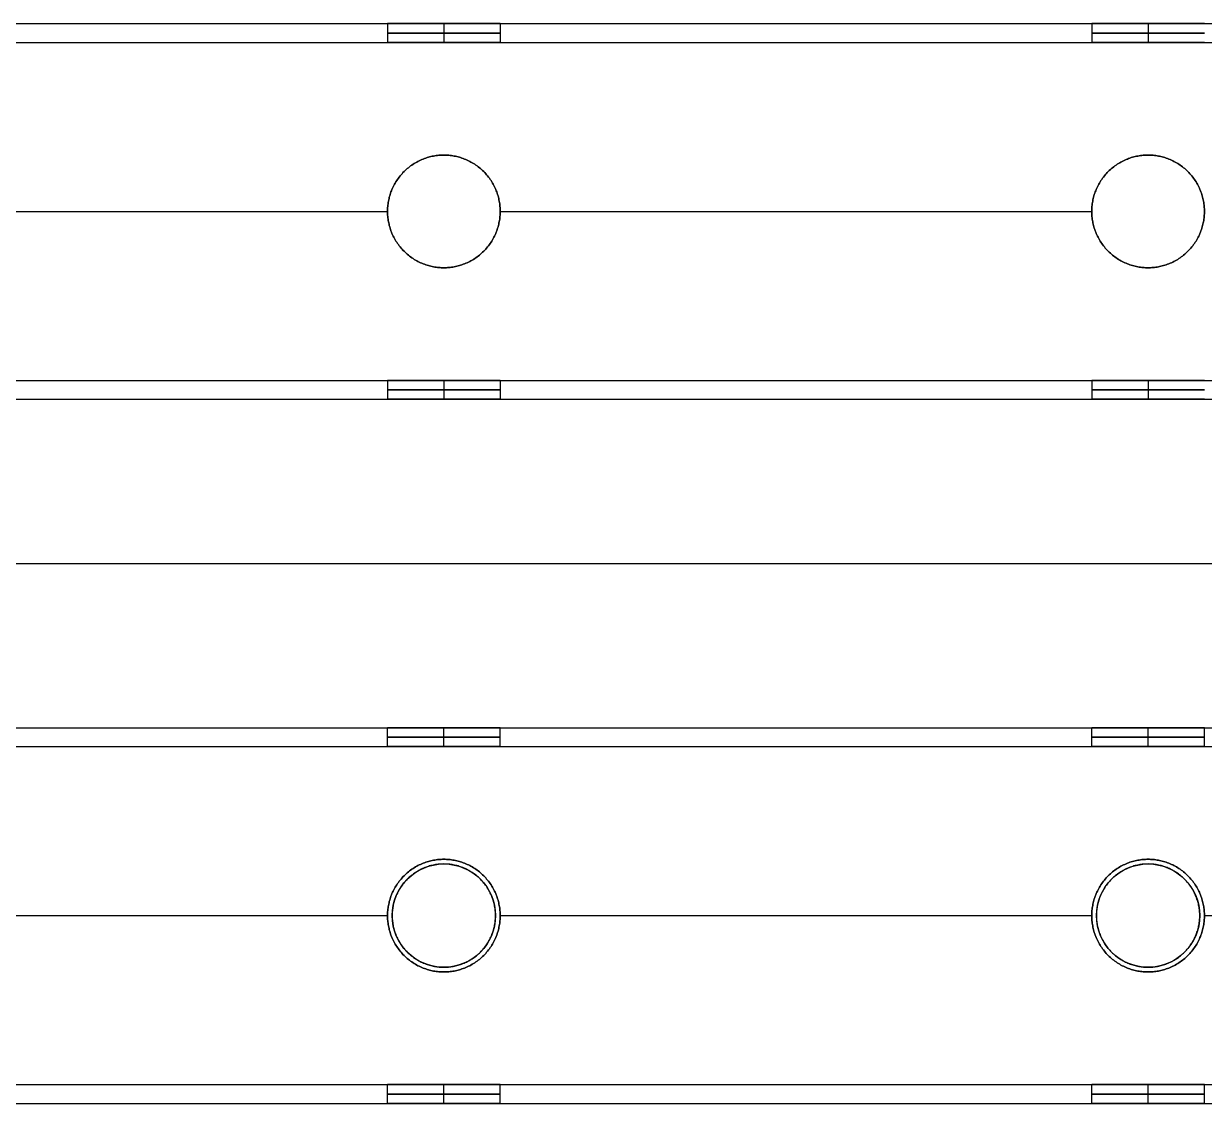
# Model space of a CAD drawing. Header units: millimetres. Extents: x -6529 to 809, y -8611 to 207.
# Drawn here: x -381.2 to -255.5, y -4410.7 to -4295.7 of the extents above; entities that cross this region are included whole.
import ezdxf

# ---------------------------------------------------------------- set-up
doc = ezdxf.new("R2010")
doc.units = ezdxf.units.MM
doc.header["$MEASUREMENT"] = 0
for name, color, linetype, true_color in [('gaten$11mm', 7, 'Continuous', 0xff6a35), ('platen', 7, 'Continuous', 0x007f00), ('staal', 5, 'Continuous', 0x0000ff)]:
    doc.layers.add(name, color=color, linetype=linetype, true_color=true_color)

# ---------------------------------------------------------------- blocks, each defined once
blk = doc.blocks.new('top plaat')
at = {"layer": 'platen'}
for p, q in [((0, -618), (1316, -618)), ((0, -618, 18), (1316, -618, 18)), ((170.5, -650), (170.5, -650, 18)), ((245.5, -650), (245.5, -650, 18)), ((165, -655.5), (165, -655.5, 18)), ((176, -655.5), (176, -655.5, 18)), ((240, -655.5), (240, -655.5, 18)), ((251, -655.5), (251, -655.5, 18)), ((170.5, -661), (170.5, -661, 18)), ((245.5, -661), (245.5, -661, 18))]:
    blk.add_line(p, q, dxfattribs=at)
for centre in [(170.5, -655.5, 9), (245.5, -655.5, 9)]:
    blk.add_circle(centre, 5.5, dxfattribs=at)
for points, knots in [([(170.5, -650), (176, -650), (176, -655.5), (176, -661), (170.5, -661), (165, -661), (165, -655.5), (165, -650), (170.5, -650)], [0, 0, 0, 9.424778, 9.424778, 18.849556, 18.849556, 28.274334, 28.274334, 37.699112, 37.699112, 37.699112]), ([(170.5, -650, 18), (176, -650, 18), (176, -655.5, 18), (176, -661, 18), (170.5, -661, 18), (165, -661, 18), (165, -655.5, 18), (165, -650, 18), (170.5, -650, 18)], [0, 0, 0, 9.424778, 9.424778, 18.849556, 18.849556, 28.274334, 28.274334, 37.699112, 37.699112, 37.699112]), ([(245.5, -650), (251, -650), (251, -655.5), (251, -661), (245.5, -661), (240, -661), (240, -655.5), (240, -650), (245.5, -650)], [-37.699112, -37.699112, -37.699112, -28.274334, -28.274334, -18.849556, -18.849556, -9.424778, -9.424778, 0, 0, 0]), ([(245.5, -650, 18), (251, -650, 18), (251, -655.5, 18), (251, -661, 18), (245.5, -661, 18), (240, -661, 18), (240, -655.5, 18), (240, -650, 18), (245.5, -650, 18)], [-37.699112, -37.699112, -37.699112, -28.274334, -28.274334, -18.849556, -18.849556, -9.424778, -9.424778, 0, 0, 0])]:
    blk.add_rational_spline(points, [1, 0.707106781187, 1, 0.707106781187, 1, 0.707106781187, 1, 0.707106781187, 1], degree=2, knots=knots, dxfattribs=at)
blk = doc.blocks.new('plaat base')
at = {"layer": 'platen'}
for p, q in [((58, -600), (1258, -600)), ((58, -600, 18), (1258, -600, 18))]:
    blk.add_line(p, q, dxfattribs=at)

msp = doc.modelspace()

# ---------------------------------------------------------------- linework, layer by layer
at = {"layer": 'gaten$11mm'}
for centre in [(-336.47, -4390.71), (-261.47, -4390.71)]:
    msp.add_circle(centre, 5.5, dxfattribs=at)
at = {"layer": 'staal'}
for p, q in [((-342.47, -4295.71, 1296), (-342.47, -4297.71, 1296)), ((-336.47, -4295.71, 1302), (-336.47, -4297.71, 1302)), ((-336.47, -4295.71, 1290), (-336.47, -4297.71, 1290)), ((-330.47, -4295.71, 1296), (-330.47, -4297.71, 1296)), ((-267.47, -4295.71, 1296), (-267.47, -4297.71, 1296)), ((-261.47, -4295.71, 1302), (-261.47, -4297.71, 1302)), ((-261.47, -4295.71, 1290), (-261.47, -4297.71, 1290)), ((-336.47, -4309.71, 1278), (-336.47, -4309.71, 1276)), ((-336.47, -4309.71, 1316), (-336.47, -4309.71, 1314)), ((-261.47, -4309.71, 1278), (-261.47, -4309.71, 1276)), ((-261.47, -4309.71, 1316), (-261.47, -4309.71, 1314)), ((-342.47, -4315.71, 1278), (-342.47, -4315.71, 1276)), ((-342.47, -4315.71, 1316), (-342.47, -4315.71, 1314)), ((-330.47, -4315.71, 1278), (-330.47, -4315.71, 1276)), ((-330.47, -4315.71, 1316), (-330.47, -4315.71, 1314)), ((-267.47, -4315.71, 1278), (-267.47, -4315.71, 1276)), ((-267.47, -4315.71, 1316), (-267.47, -4315.71, 1314)), ((-336.47, -4321.71, 1278), (-336.47, -4321.71, 1276)), ((-336.47, -4321.71, 1316), (-336.47, -4321.71, 1314)), ((-261.47, -4321.71, 1278), (-261.47, -4321.71, 1276)), ((-261.47, -4321.71, 1316), (-261.47, -4321.71, 1314)), ((-342.47, -4333.71, 1296), (-342.47, -4335.71, 1296)), ((-336.47, -4333.71, 1302), (-336.47, -4335.71, 1302)), ((-336.47, -4333.71, 1290), (-336.47, -4335.71, 1290)), ((-330.47, -4333.71, 1296), (-330.47, -4335.71, 1296)), ((-267.47, -4333.71, 1296), (-267.47, -4335.71, 1296)), ((-261.47, -4333.71, 1302), (-261.47, -4335.71, 1302)), ((-261.47, -4333.71, 1290), (-261.47, -4335.71, 1290)), ((-342.47, -4372.71, 20), (-342.47, -4370.71, 20)), ((-336.47, -4372.71, 26), (-336.47, -4370.71, 26)), ((-336.47, -4372.71, 14), (-336.47, -4370.71, 14)), ((-330.47, -4372.71, 20), (-330.47, -4370.71, 20)), ((-267.47, -4372.71, 20), (-267.47, -4370.71, 20)), ((-261.47, -4372.71, 26), (-261.47, -4370.71, 26)), ((-261.47, -4372.71, 14), (-261.47, -4370.71, 14)), ((-255.47, -4372.71, 20), (-255.47, -4370.71, 20)), ((-336.47, -4384.71, 2), (-336.47, -4384.71)), ((-336.47, -4384.71, 40), (-336.47, -4384.71, 38)), ((-261.47, -4384.71, 2), (-261.47, -4384.71)), ((-261.47, -4384.71, 40), (-261.47, -4384.71, 38)), ((-342.47, -4390.71, 2), (-342.47, -4390.71)), ((-342.47, -4390.71, 40), (-342.47, -4390.71, 38)), ((-330.47, -4390.71, 2), (-330.47, -4390.71)), ((-330.47, -4390.71, 40), (-330.47, -4390.71, 38)), ((-267.47, -4390.71, 2), (-267.47, -4390.71)), ((-267.47, -4390.71, 40), (-267.47, -4390.71, 38)), ((-255.47, -4390.71, 2), (-255.47, -4390.71)), ((-255.47, -4390.71, 40), (-255.47, -4390.71, 38)), ((-336.47, -4396.71, 2), (-336.47, -4396.71)), ((-336.47, -4396.71, 40), (-336.47, -4396.71, 38)), ((-261.47, -4396.71, 2), (-261.47, -4396.71)), ((-261.47, -4396.71, 40), (-261.47, -4396.71, 38)), ((-342.47, -4410.71, 20), (-342.47, -4408.71, 20)), ((-336.47, -4410.71, 26), (-336.47, -4408.71, 26)), ((-336.47, -4410.71, 14), (-336.47, -4408.71, 14)), ((-330.47, -4410.71, 20), (-330.47, -4408.71, 20)), ((-267.47, -4410.71, 20), (-267.47, -4408.71, 20)), ((-261.47, -4410.71, 26), (-261.47, -4408.71, 26)), ((-261.47, -4410.71, 14), (-261.47, -4408.71, 14)), ((-255.47, -4410.71, 20), (-255.47, -4408.71, 20))]:
    msp.add_line(p, q, dxfattribs=at)
for points in [[(-466.97, -4295.71, 1276), (-149.22, -4295.71, 1276), (168.53, -4295.71, 1276)], [(-466.97, -4295.71, 1316), (-149.22, -4295.71, 1316), (168.53, -4295.71, 1316)], [(-405.47, -4295.71, 1296), (-373.97, -4295.71, 1296), (-342.47, -4295.71, 1296)], [(-330.47, -4295.71, 1296), (-298.97, -4295.71, 1296), (-267.47, -4295.71, 1296)], [(-466.97, -4297.71, 1278), (-149.22, -4297.71, 1278), (168.53, -4297.71, 1278)], [(-466.97, -4297.71, 1314), (-149.22, -4297.71, 1314), (168.53, -4297.71, 1314)], [(-405.47, -4297.71, 1296), (-373.97, -4297.71, 1296), (-342.47, -4297.71, 1296)], [(-330.47, -4297.71, 1296), (-298.97, -4297.71, 1296), (-267.47, -4297.71, 1296)], [(-405.47, -4315.71, 1276), (-373.97, -4315.71, 1276), (-342.47, -4315.71, 1276)], [(-405.47, -4315.71, 1316), (-373.97, -4315.71, 1316), (-342.47, -4315.71, 1316)], [(-405.47, -4315.71, 1278), (-373.97, -4315.71, 1278), (-342.47, -4315.71, 1278)], [(-405.47, -4315.71, 1314), (-373.97, -4315.71, 1314), (-342.47, -4315.71, 1314)], [(-330.47, -4315.71, 1276), (-298.97, -4315.71, 1276), (-267.47, -4315.71, 1276)], [(-330.47, -4315.71, 1316), (-298.97, -4315.71, 1316), (-267.47, -4315.71, 1316)], [(-330.47, -4315.71, 1278), (-298.97, -4315.71, 1278), (-267.47, -4315.71, 1278)], [(-330.47, -4315.71, 1314), (-298.97, -4315.71, 1314), (-267.47, -4315.71, 1314)], [(-466.97, -4333.71, 1278), (-149.22, -4333.71, 1278), (168.53, -4333.71, 1278)], [(-466.97, -4333.71, 1314), (-149.22, -4333.71, 1314), (168.53, -4333.71, 1314)], [(-405.47, -4333.71, 1296), (-373.97, -4333.71, 1296), (-342.47, -4333.71, 1296)], [(-330.47, -4333.71, 1296), (-298.97, -4333.71, 1296), (-267.47, -4333.71, 1296)], [(-466.97, -4335.71, 1276), (-149.22, -4335.71, 1276), (168.53, -4335.71, 1276)], [(-466.97, -4335.71, 1316), (-149.22, -4335.71, 1316), (168.53, -4335.71, 1316)], [(-405.47, -4335.71, 1296), (-373.97, -4335.71, 1296), (-342.47, -4335.71, 1296)], [(-330.47, -4335.71, 1296), (-298.97, -4335.71, 1296), (-267.47, -4335.71, 1296)], [(-466.97, -4370.71), (-149.22, -4370.71), (168.53, -4370.71)], [(-466.97, -4370.71, 40), (-149.22, -4370.71, 40), (168.53, -4370.71, 40)], [(-405.47, -4370.71, 20), (-373.97, -4370.71, 20), (-342.47, -4370.71, 20)], [(-330.47, -4370.71, 20), (-298.97, -4370.71, 20), (-267.47, -4370.71, 20)], [(-466.97, -4372.71, 2), (-149.22, -4372.71, 2), (168.53, -4372.71, 2)], [(-466.97, -4372.71, 38), (-149.22, -4372.71, 38), (168.53, -4372.71, 38)], [(-405.47, -4372.71, 20), (-373.97, -4372.71, 20), (-342.47, -4372.71, 20)], [(-330.47, -4372.71, 20), (-298.97, -4372.71, 20), (-267.47, -4372.71, 20)], [(-405.47, -4390.71), (-373.97, -4390.71), (-342.47, -4390.71)], [(-405.47, -4390.71, 40), (-373.97, -4390.71, 40), (-342.47, -4390.71, 40)], [(-405.47, -4390.71, 2), (-373.97, -4390.71, 2), (-342.47, -4390.71, 2)], [(-405.47, -4390.71, 38), (-373.97, -4390.71, 38), (-342.47, -4390.71, 38)], [(-330.47, -4390.71), (-298.97, -4390.71), (-267.47, -4390.71)], [(-330.47, -4390.71, 40), (-298.97, -4390.71, 40), (-267.47, -4390.71, 40)], [(-330.47, -4390.71, 2), (-298.97, -4390.71, 2), (-267.47, -4390.71, 2)], [(-330.47, -4390.71, 38), (-298.97, -4390.71, 38), (-267.47, -4390.71, 38)], [(-255.47, -4390.71), (-223.97, -4390.71), (-192.47, -4390.71)], [(-466.97, -4408.71, 2), (-149.22, -4408.71, 2), (168.53, -4408.71, 2)], [(-466.97, -4408.71, 38), (-149.22, -4408.71, 38), (168.53, -4408.71, 38)], [(-405.47, -4408.71, 20), (-373.97, -4408.71, 20), (-342.47, -4408.71, 20)], [(-330.47, -4408.71, 20), (-298.97, -4408.71, 20), (-267.47, -4408.71, 20)], [(-466.97, -4410.71), (-149.22, -4410.71), (168.53, -4410.71)], [(-466.97, -4410.71, 40), (-149.22, -4410.71, 40), (168.53, -4410.71, 40)], [(-405.47, -4410.71, 20), (-373.97, -4410.71, 20), (-342.47, -4410.71, 20)], [(-330.47, -4410.71, 20), (-298.97, -4410.71, 20), (-267.47, -4410.71, 20)]]:
    msp.add_open_spline(points, degree=2, dxfattribs=at)
for points, weights, knots in [([(-336.47, -4295.71, 1302), (-330.47, -4295.71, 1302), (-330.47, -4295.71, 1296), (-330.47, -4295.71, 1290), (-336.47, -4295.71, 1290), (-342.47, -4295.71, 1290), (-342.47, -4295.71, 1296), (-342.47, -4295.71, 1302), (-336.47, -4295.71, 1302)], [1, 0.707106781187, 1, 0.707106781187, 1, 0.707106781187, 1, 0.707106781187, 1], [0, 0, 0, 7.853982, 7.853982, 15.707963, 15.707963, 23.561945, 23.561945, 31.415927, 31.415927, 31.415927]), ([(-336.47, -4296.71, 1302), (-330.47, -4296.71, 1302), (-330.47, -4296.71, 1296), (-330.47, -4296.71, 1290), (-336.47, -4296.71, 1290), (-342.47, -4296.71, 1290), (-342.47, -4296.71, 1296), (-342.47, -4296.71, 1302), (-336.47, -4296.71, 1302)], [1, 0.707106781187, 1, 0.707106781187, 1, 0.707106781187, 1, 0.707106781187, 1], [0, 0, 0, 7.853982, 7.853982, 15.707963, 15.707963, 23.561945, 23.561945, 31.415927, 31.415927, 31.415927]), ([(-261.47, -4295.71, 1302), (-255.47, -4295.71, 1302), (-255.47, -4295.71, 1296), (-255.47, -4295.71, 1290), (-261.47, -4295.71, 1290), (-267.47, -4295.71, 1290), (-267.47, -4295.71, 1296), (-267.47, -4295.71, 1302), (-261.47, -4295.71, 1302)], [1, 0.707106781187, 1, 0.707106781187, 1, 0.707106781187, 1, 0.707106781187, 1], [0, 0, 0, 7.853982, 7.853982, 15.707963, 15.707963, 23.561945, 23.561945, 31.415927, 31.415927, 31.415927]), ([(-261.47, -4296.71, 1302), (-255.47, -4296.71, 1302), (-255.47, -4296.71, 1296), (-255.47, -4296.71, 1290), (-261.47, -4296.71, 1290), (-267.47, -4296.71, 1290), (-267.47, -4296.71, 1296), (-267.47, -4296.71, 1302), (-261.47, -4296.71, 1302)], [1, 0.707106781187, 1, 0.707106781187, 1, 0.707106781187, 1, 0.707106781187, 1], [0, 0, 0, 7.853982, 7.853982, 15.707963, 15.707963, 23.561945, 23.561945, 31.415927, 31.415927, 31.415927]), ([(-336.47, -4297.71, 1302), (-342.47, -4297.71, 1302), (-342.47, -4297.71, 1296), (-342.47, -4297.71, 1290), (-336.47, -4297.71, 1290), (-330.47, -4297.71, 1290), (-330.47, -4297.71, 1296), (-330.47, -4297.71, 1302), (-336.47, -4297.71, 1302)], [1, 0.707106781187, 1, 0.707106781187, 1, 0.707106781187, 1, 0.707106781187, 1], [-31.415927, -31.415927, -31.415927, -23.561945, -23.561945, -15.707963, -15.707963, -7.853982, -7.853982, 0, 0, 0]), ([(-261.47, -4297.71, 1302), (-267.47, -4297.71, 1302), (-267.47, -4297.71, 1296), (-267.47, -4297.71, 1290), (-261.47, -4297.71, 1290), (-255.47, -4297.71, 1290), (-255.47, -4297.71, 1296), (-255.47, -4297.71, 1302), (-261.47, -4297.71, 1302)], [1, 0.707106781187, 1, 0.707106781187, 1, 0.707106781187, 1, 0.707106781187, 1], [-31.415927, -31.415927, -31.415927, -23.561945, -23.561945, -15.707963, -15.707963, -7.853982, -7.853982, 0, 0, 0]), ([(-336.47, -4321.71, 1276), (-342.47, -4321.71, 1276), (-342.47, -4315.71, 1276), (-342.47, -4309.71, 1276), (-336.47, -4309.71, 1276), (-330.47, -4309.71, 1276), (-330.47, -4315.71, 1276), (-330.47, -4321.71, 1276), (-336.47, -4321.71, 1276)], [1, 0.707106781187, 1, 0.707106781187, 1, 0.707106781187, 1, 0.707106781187, 1], [-31.415927, -31.415927, -31.415927, -23.561945, -23.561945, -15.707963, -15.707963, -7.853982, -7.853982, 0, 0, 0]), ([(-336.47, -4321.71, 1316), (-330.47, -4321.71, 1316), (-330.47, -4315.71, 1316), (-330.47, -4309.71, 1316), (-336.47, -4309.71, 1316), (-342.47, -4309.71, 1316), (-342.47, -4315.71, 1316), (-342.47, -4321.71, 1316), (-336.47, -4321.71, 1316)], [1, 0.707106781187, 1, 0.707106781187, 1, 0.707106781187, 1, 0.707106781187, 1], [0, 0, 0, 7.853982, 7.853982, 15.707963, 15.707963, 23.561945, 23.561945, 31.415927, 31.415927, 31.415927]), ([(-336.47, -4321.71, 1278), (-330.47, -4321.71, 1278), (-330.47, -4315.71, 1278), (-330.47, -4309.71, 1278), (-336.47, -4309.71, 1278), (-342.47, -4309.71, 1278), (-342.47, -4315.71, 1278), (-342.47, -4321.71, 1278), (-336.47, -4321.71, 1278)], [1, 0.707106781187, 1, 0.707106781187, 1, 0.707106781187, 1, 0.707106781187, 1], [0, 0, 0, 7.853982, 7.853982, 15.707963, 15.707963, 23.561945, 23.561945, 31.415927, 31.415927, 31.415927]), ([(-336.47, -4321.71, 1314), (-342.47, -4321.71, 1314), (-342.47, -4315.71, 1314), (-342.47, -4309.71, 1314), (-336.47, -4309.71, 1314), (-330.47, -4309.71, 1314), (-330.47, -4315.71, 1314), (-330.47, -4321.71, 1314), (-336.47, -4321.71, 1314)], [1, 0.707106781187, 1, 0.707106781187, 1, 0.707106781187, 1, 0.707106781187, 1], [-31.415927, -31.415927, -31.415927, -23.561945, -23.561945, -15.707963, -15.707963, -7.853982, -7.853982, 0, 0, 0]), ([(-336.47, -4321.71, 1277), (-330.47, -4321.71, 1277), (-330.47, -4315.71, 1277), (-330.47, -4309.71, 1277), (-336.47, -4309.71, 1277), (-342.47, -4309.71, 1277), (-342.47, -4315.71, 1277), (-342.47, -4321.71, 1277), (-336.47, -4321.71, 1277)], [1, 0.707106781187, 1, 0.707106781187, 1, 0.707106781187, 1, 0.707106781187, 1], [0, 0, 0, 7.853982, 7.853982, 15.707963, 15.707963, 23.561945, 23.561945, 31.415927, 31.415927, 31.415927]), ([(-336.47, -4321.71, 1315), (-330.47, -4321.71, 1315), (-330.47, -4315.71, 1315), (-330.47, -4309.71, 1315), (-336.47, -4309.71, 1315), (-342.47, -4309.71, 1315), (-342.47, -4315.71, 1315), (-342.47, -4321.71, 1315), (-336.47, -4321.71, 1315)], [1, 0.707106781187, 1, 0.707106781187, 1, 0.707106781187, 1, 0.707106781187, 1], [0, 0, 0, 7.853982, 7.853982, 15.707963, 15.707963, 23.561945, 23.561945, 31.415927, 31.415927, 31.415927]), ([(-261.47, -4321.71, 1276), (-267.47, -4321.71, 1276), (-267.47, -4315.71, 1276), (-267.47, -4309.71, 1276), (-261.47, -4309.71, 1276), (-255.47, -4309.71, 1276), (-255.47, -4315.71, 1276), (-255.47, -4321.71, 1276), (-261.47, -4321.71, 1276)], [1, 0.707106781187, 1, 0.707106781187, 1, 0.707106781187, 1, 0.707106781187, 1], [-31.415927, -31.415927, -31.415927, -23.561945, -23.561945, -15.707963, -15.707963, -7.853982, -7.853982, 0, 0, 0]), ([(-261.47, -4321.71, 1316), (-255.47, -4321.71, 1316), (-255.47, -4315.71, 1316), (-255.47, -4309.71, 1316), (-261.47, -4309.71, 1316), (-267.47, -4309.71, 1316), (-267.47, -4315.71, 1316), (-267.47, -4321.71, 1316), (-261.47, -4321.71, 1316)], [1, 0.707106781187, 1, 0.707106781187, 1, 0.707106781187, 1, 0.707106781187, 1], [0, 0, 0, 7.853982, 7.853982, 15.707963, 15.707963, 23.561945, 23.561945, 31.415927, 31.415927, 31.415927]), ([(-261.47, -4321.71, 1278), (-255.47, -4321.71, 1278), (-255.47, -4315.71, 1278), (-255.47, -4309.71, 1278), (-261.47, -4309.71, 1278), (-267.47, -4309.71, 1278), (-267.47, -4315.71, 1278), (-267.47, -4321.71, 1278), (-261.47, -4321.71, 1278)], [1, 0.707106781187, 1, 0.707106781187, 1, 0.707106781187, 1, 0.707106781187, 1], [0, 0, 0, 7.853982, 7.853982, 15.707963, 15.707963, 23.561945, 23.561945, 31.415927, 31.415927, 31.415927]), ([(-261.47, -4321.71, 1314), (-267.47, -4321.71, 1314), (-267.47, -4315.71, 1314), (-267.47, -4309.71, 1314), (-261.47, -4309.71, 1314), (-255.47, -4309.71, 1314), (-255.47, -4315.71, 1314), (-255.47, -4321.71, 1314), (-261.47, -4321.71, 1314)], [1, 0.707106781187, 1, 0.707106781187, 1, 0.707106781187, 1, 0.707106781187, 1], [-31.415927, -31.415927, -31.415927, -23.561945, -23.561945, -15.707963, -15.707963, -7.853982, -7.853982, 0, 0, 0]), ([(-261.47, -4321.71, 1277), (-255.47, -4321.71, 1277), (-255.47, -4315.71, 1277), (-255.47, -4309.71, 1277), (-261.47, -4309.71, 1277), (-267.47, -4309.71, 1277), (-267.47, -4315.71, 1277), (-267.47, -4321.71, 1277), (-261.47, -4321.71, 1277)], [1, 0.707106781187, 1, 0.707106781187, 1, 0.707106781187, 1, 0.707106781187, 1], [0, 0, 0, 7.853982, 7.853982, 15.707963, 15.707963, 23.561945, 23.561945, 31.415927, 31.415927, 31.415927]), ([(-261.47, -4321.71, 1315), (-255.47, -4321.71, 1315), (-255.47, -4315.71, 1315), (-255.47, -4309.71, 1315), (-261.47, -4309.71, 1315), (-267.47, -4309.71, 1315), (-267.47, -4315.71, 1315), (-267.47, -4321.71, 1315), (-261.47, -4321.71, 1315)], [1, 0.707106781187, 1, 0.707106781187, 1, 0.707106781187, 1, 0.707106781187, 1], [0, 0, 0, 7.853982, 7.853982, 15.707963, 15.707963, 23.561945, 23.561945, 31.415927, 31.415927, 31.415927]), ([(-336.47, -4333.71, 1302), (-330.47, -4333.71, 1302), (-330.47, -4333.71, 1296), (-330.47, -4333.71, 1290), (-336.47, -4333.71, 1290), (-342.47, -4333.71, 1290), (-342.47, -4333.71, 1296), (-342.47, -4333.71, 1302), (-336.47, -4333.71, 1302)], [1, 0.707106781187, 1, 0.707106781187, 1, 0.707106781187, 1, 0.707106781187, 1], [0, 0, 0, 7.853982, 7.853982, 15.707963, 15.707963, 23.561945, 23.561945, 31.415927, 31.415927, 31.415927]), ([(-261.47, -4333.71, 1302), (-255.47, -4333.71, 1302), (-255.47, -4333.71, 1296), (-255.47, -4333.71, 1290), (-261.47, -4333.71, 1290), (-267.47, -4333.71, 1290), (-267.47, -4333.71, 1296), (-267.47, -4333.71, 1302), (-261.47, -4333.71, 1302)], [0.999999860338, 0.707106851018, 1, 0.707106781187, 1, 0.707106781187, 1, 0.707106851018, 0.999999860338], [0, 0, 0, 7.853981, 7.853981, 15.707963, 15.707963, 23.561946, 23.561946, 31.415927, 31.415927, 31.415927]), ([(-336.47, -4334.71, 1302), (-330.47, -4334.71, 1302), (-330.47, -4334.71, 1296), (-330.47, -4334.71, 1290), (-336.47, -4334.71, 1290), (-342.47, -4334.71, 1290), (-342.47, -4334.71, 1296), (-342.47, -4334.71, 1302), (-336.47, -4334.71, 1302)], [1, 0.707106781187, 1, 0.707106781187, 1, 0.707106781187, 1, 0.707106781187, 1], [0, 0, 0, 7.853982, 7.853982, 15.707963, 15.707963, 23.561945, 23.561945, 31.415927, 31.415927, 31.415927]), ([(-336.47, -4335.71, 1302), (-342.47, -4335.71, 1302), (-342.47, -4335.71, 1296), (-342.47, -4335.71, 1290), (-336.47, -4335.71, 1290), (-330.47, -4335.71, 1290), (-330.47, -4335.71, 1296), (-330.47, -4335.71, 1302), (-336.47, -4335.71, 1302)], [1, 0.707106781187, 1, 0.707106781187, 1, 0.707106781187, 1, 0.707106781187, 1], [-31.415927, -31.415927, -31.415927, -23.561945, -23.561945, -15.707963, -15.707963, -7.853982, -7.853982, 0, 0, 0]), ([(-261.47, -4334.71, 1302), (-255.47, -4334.71, 1302), (-255.47, -4334.71, 1296), (-255.47, -4334.71, 1290), (-261.47, -4334.71, 1290), (-267.47, -4334.71, 1290), (-267.47, -4334.71, 1296), (-267.47, -4334.71, 1302), (-261.47, -4334.71, 1302)], [1, 0.707106781187, 1, 0.707106781187, 1, 0.707106781187, 1, 0.707106781187, 1], [0, 0, 0, 7.853982, 7.853982, 15.707963, 15.707963, 23.561945, 23.561945, 31.415927, 31.415927, 31.415927]), ([(-261.47, -4335.71, 1302), (-267.47, -4335.71, 1302), (-267.47, -4335.71, 1296), (-267.47, -4335.71, 1290), (-261.47, -4335.71, 1290), (-255.47, -4335.71, 1290), (-255.47, -4335.71, 1296), (-255.47, -4335.71, 1302), (-261.47, -4335.71, 1302)], [1, 0.707106781187, 1, 0.707106781187, 1, 0.707106781187, 1, 0.707106781187, 1], [-31.415927, -31.415927, -31.415927, -23.561945, -23.561945, -15.707963, -15.707963, -7.853982, -7.853982, 0, 0, 0]), ([(-336.47, -4370.71, 26), (-342.47, -4370.71, 26), (-342.47, -4370.71, 20), (-342.47, -4370.71, 14), (-336.47, -4370.71, 14), (-330.47, -4370.71, 14), (-330.47, -4370.71, 20), (-330.47, -4370.71, 26), (-336.47, -4370.71, 26)], [1, 0.707106781187, 1, 0.707106781187, 1, 0.707106781187, 1, 0.707106781187, 1], [-31.415927, -31.415927, -31.415927, -23.561945, -23.561945, -15.707963, -15.707963, -7.853982, -7.853982, 0, 0, 0]), ([(-261.47, -4370.71, 26), (-267.47, -4370.71, 26), (-267.47, -4370.71, 20), (-267.47, -4370.71, 14), (-261.47, -4370.71, 14), (-255.47, -4370.71, 14), (-255.47, -4370.71, 20), (-255.47, -4370.71, 26), (-261.47, -4370.71, 26)], [1, 0.707106781187, 1, 0.707106781187, 1, 0.707106781187, 1, 0.707106781187, 1], [-31.415927, -31.415927, -31.415927, -23.561945, -23.561945, -15.707963, -15.707963, -7.853982, -7.853982, 0, 0, 0]), ([(-336.47, -4371.71, 26), (-330.47, -4371.71, 26), (-330.47, -4371.71, 20), (-330.47, -4371.71, 14), (-336.47, -4371.71, 14), (-342.47, -4371.71, 14), (-342.47, -4371.71, 20), (-342.47, -4371.71, 26), (-336.47, -4371.71, 26)], [1, 0.707106781187, 1, 0.707106781187, 1, 0.707106781187, 1, 0.707106781187, 1], [0, 0, 0, 7.853982, 7.853982, 15.707963, 15.707963, 23.561945, 23.561945, 31.415927, 31.415927, 31.415927]), ([(-261.47, -4371.71, 26), (-255.47, -4371.71, 26), (-255.47, -4371.71, 20), (-255.47, -4371.71, 14), (-261.47, -4371.71, 14), (-267.47, -4371.71, 14), (-267.47, -4371.71, 20), (-267.47, -4371.71, 26), (-261.47, -4371.71, 26)], [1, 0.707106781187, 1, 0.707106781187, 1, 0.707106781187, 1, 0.707106781187, 1], [0, 0, 0, 7.853982, 7.853982, 15.707963, 15.707963, 23.561945, 23.561945, 31.415927, 31.415927, 31.415927]), ([(-336.47, -4372.71, 26), (-330.47, -4372.71, 26), (-330.47, -4372.71, 20), (-330.47, -4372.71, 14), (-336.47, -4372.71, 14), (-342.47, -4372.71, 14), (-342.47, -4372.71, 20), (-342.47, -4372.71, 26), (-336.47, -4372.71, 26)], [1, 0.707106781187, 1, 0.707106781187, 1, 0.707106781187, 1, 0.707106781187, 1], [0, 0, 0, 7.853982, 7.853982, 15.707963, 15.707963, 23.561945, 23.561945, 31.415927, 31.415927, 31.415927]), ([(-261.47, -4372.71, 26), (-255.47, -4372.71, 26), (-255.47, -4372.71, 20), (-255.47, -4372.71, 14), (-261.47, -4372.71, 14), (-267.47, -4372.71, 14), (-267.47, -4372.71, 20), (-267.47, -4372.71, 26), (-261.47, -4372.71, 26)], [0.999999860338, 0.707106851018, 1, 0.707106781187, 1, 0.707106781187, 1, 0.707106851018, 0.999999860338], [0, 0, 0, 7.853981, 7.853981, 15.707963, 15.707963, 23.561946, 23.561946, 31.415927, 31.415927, 31.415927]), ([(-336.47, -4384.71), (-342.47, -4384.71), (-342.47, -4390.71), (-342.47, -4396.71), (-336.47, -4396.71), (-330.47, -4396.71), (-330.47, -4390.71), (-330.47, -4384.71), (-336.47, -4384.71)], [1, 0.707106781187, 1, 0.707106781187, 1, 0.707106781187, 1, 0.707106781187, 1], [-31.415927, -31.415927, -31.415927, -23.561945, -23.561945, -15.707963, -15.707963, -7.853982, -7.853982, 0, 0, 0]), ([(-336.47, -4384.71, 40), (-330.47, -4384.71, 40), (-330.47, -4390.71, 40), (-330.47, -4396.71, 40), (-336.47, -4396.71, 40), (-342.47, -4396.71, 40), (-342.47, -4390.71, 40), (-342.47, -4384.71, 40), (-336.47, -4384.71, 40)], [1, 0.707106781187, 1, 0.707106781187, 1, 0.707106781187, 1, 0.707106781187, 1], [0, 0, 0, 7.853982, 7.853982, 15.707963, 15.707963, 23.561945, 23.561945, 31.415927, 31.415927, 31.415927]), ([(-336.47, -4384.71, 2), (-330.47, -4384.71, 2), (-330.47, -4390.71, 2), (-330.47, -4396.71, 2), (-336.47, -4396.71, 2), (-342.47, -4396.71, 2), (-342.47, -4390.71, 2), (-342.47, -4384.71, 2), (-336.47, -4384.71, 2)], [1, 0.707106781187, 1, 0.707106781187, 1, 0.707106781187, 1, 0.707106781187, 1], [0, 0, 0, 7.853982, 7.853982, 15.707963, 15.707963, 23.561945, 23.561945, 31.415927, 31.415927, 31.415927]), ([(-336.47, -4384.71, 38), (-342.47, -4384.71, 38), (-342.47, -4390.71, 38), (-342.47, -4396.71, 38), (-336.47, -4396.71, 38), (-330.47, -4396.71, 38), (-330.47, -4390.71, 38), (-330.47, -4384.71, 38), (-336.47, -4384.71, 38)], [1, 0.707106781187, 1, 0.707106781187, 1, 0.707106781187, 1, 0.707106781187, 1], [-31.415927, -31.415927, -31.415927, -23.561945, -23.561945, -15.707963, -15.707963, -7.853982, -7.853982, 0, 0, 0]), ([(-336.47, -4384.71, 1), (-330.47, -4384.71, 1), (-330.47, -4390.71, 1), (-330.47, -4396.71, 1), (-336.47, -4396.71, 1), (-342.47, -4396.71, 1), (-342.47, -4390.71, 1), (-342.47, -4384.71, 1), (-336.47, -4384.71, 1)], [1, 0.707106781187, 1, 0.707106781187, 1, 0.707106781187, 1, 0.707106781187, 1], [0, 0, 0, 7.853982, 7.853982, 15.707963, 15.707963, 23.561945, 23.561945, 31.415927, 31.415927, 31.415927]), ([(-336.47, -4384.71, 39), (-330.47, -4384.71, 39), (-330.47, -4390.71, 39), (-330.47, -4396.71, 39), (-336.47, -4396.71, 39), (-342.47, -4396.71, 39), (-342.47, -4390.71, 39), (-342.47, -4384.71, 39), (-336.47, -4384.71, 39)], [1, 0.707106781187, 1, 0.707106781187, 1, 0.707106781187, 1, 0.707106781187, 1], [0, 0, 0, 7.853982, 7.853982, 15.707963, 15.707963, 23.561945, 23.561945, 31.415927, 31.415927, 31.415927]), ([(-261.47, -4384.71), (-267.47, -4384.71), (-267.47, -4390.71), (-267.47, -4396.71), (-261.47, -4396.71), (-255.47, -4396.71), (-255.47, -4390.71), (-255.47, -4384.71), (-261.47, -4384.71)], [1, 0.707106781187, 1, 0.707106781187, 1, 0.707106781187, 1, 0.707106781187, 1], [-31.415927, -31.415927, -31.415927, -23.561945, -23.561945, -15.707963, -15.707963, -7.853982, -7.853982, 0, 0, 0]), ([(-261.47, -4384.71, 40), (-255.47, -4384.71, 40), (-255.47, -4390.71, 40), (-255.47, -4396.71, 40), (-261.47, -4396.71, 40), (-267.47, -4396.71, 40), (-267.47, -4390.71, 40), (-267.47, -4384.71, 40), (-261.47, -4384.71, 40)], [1, 0.707106781187, 1, 0.707106781187, 1, 0.707106781187, 1, 0.707106781187, 1], [0, 0, 0, 7.853982, 7.853982, 15.707963, 15.707963, 23.561945, 23.561945, 31.415927, 31.415927, 31.415927]), ([(-261.47, -4384.71, 2), (-255.47, -4384.71, 2), (-255.47, -4390.71, 2), (-255.47, -4396.71, 2), (-261.47, -4396.71, 2), (-267.47, -4396.71, 2), (-267.47, -4390.71, 2), (-267.47, -4384.71, 2), (-261.47, -4384.71, 2)], [1, 0.707106781187, 1, 0.707106781187, 1, 0.707106781187, 1, 0.707106781187, 1], [0, 0, 0, 7.853982, 7.853982, 15.707963, 15.707963, 23.561945, 23.561945, 31.415927, 31.415927, 31.415927]), ([(-261.47, -4384.71, 38), (-267.47, -4384.71, 38), (-267.47, -4390.71, 38), (-267.47, -4396.71, 38), (-261.47, -4396.71, 38), (-255.47, -4396.71, 38), (-255.47, -4390.71, 38), (-255.47, -4384.71, 38), (-261.47, -4384.71, 38)], [1, 0.707106781187, 1, 0.707106781187, 1, 0.707106781187, 1, 0.707106781187, 1], [-31.415927, -31.415927, -31.415927, -23.561945, -23.561945, -15.707963, -15.707963, -7.853982, -7.853982, 0, 0, 0]), ([(-261.47, -4384.71, 1), (-255.47, -4384.71, 1), (-255.47, -4390.71, 1), (-255.47, -4396.71, 1), (-261.47, -4396.71, 1), (-267.47, -4396.71, 1), (-267.47, -4390.71, 1), (-267.47, -4384.71, 1), (-261.47, -4384.71, 1)], [1, 0.707106781187, 1, 0.707106781187, 1, 0.707106781187, 1, 0.707106781187, 1], [0, 0, 0, 7.853982, 7.853982, 15.707963, 15.707963, 23.561945, 23.561945, 31.415927, 31.415927, 31.415927]), ([(-261.47, -4384.71, 39), (-255.47, -4384.71, 39), (-255.47, -4390.71, 39), (-255.47, -4396.71, 39), (-261.47, -4396.71, 39), (-267.47, -4396.71, 39), (-267.47, -4390.71, 39), (-267.47, -4384.71, 39), (-261.47, -4384.71, 39)], [1, 0.707106781187, 1, 0.707106781187, 1, 0.707106781187, 1, 0.707106781187, 1], [0, 0, 0, 7.853982, 7.853982, 15.707963, 15.707963, 23.561945, 23.561945, 31.415927, 31.415927, 31.415927]), ([(-336.47, -4408.71, 26), (-342.47, -4408.71, 26), (-342.47, -4408.71, 20), (-342.47, -4408.71, 14), (-336.47, -4408.71, 14), (-330.47, -4408.71, 14), (-330.47, -4408.71, 20), (-330.47, -4408.71, 26), (-336.47, -4408.71, 26)], [1, 0.707106781187, 1, 0.707106781187, 1, 0.707106781187, 1, 0.707106781187, 1], [-31.415927, -31.415927, -31.415927, -23.561945, -23.561945, -15.707963, -15.707963, -7.853982, -7.853982, 0, 0, 0]), ([(-261.47, -4408.71, 26), (-267.47, -4408.71, 26), (-267.47, -4408.71, 20), (-267.47, -4408.71, 14), (-261.47, -4408.71, 14), (-255.47, -4408.71, 14), (-255.47, -4408.71, 20), (-255.47, -4408.71, 26), (-261.47, -4408.71, 26)], [1, 0.707106781187, 1, 0.707106781187, 1, 0.707106781187, 1, 0.707106781187, 1], [-31.415927, -31.415927, -31.415927, -23.561945, -23.561945, -15.707963, -15.707963, -7.853982, -7.853982, 0, 0, 0]), ([(-336.47, -4409.71, 26), (-330.47, -4409.71, 26), (-330.47, -4409.71, 20), (-330.47, -4409.71, 14), (-336.47, -4409.71, 14), (-342.47, -4409.71, 14), (-342.47, -4409.71, 20), (-342.47, -4409.71, 26), (-336.47, -4409.71, 26)], [1, 0.707106781187, 1, 0.707106781187, 1, 0.707106781187, 1, 0.707106781187, 1], [0, 0, 0, 7.853982, 7.853982, 15.707963, 15.707963, 23.561945, 23.561945, 31.415927, 31.415927, 31.415927]), ([(-261.47, -4409.71, 26), (-255.47, -4409.71, 26), (-255.47, -4409.71, 20), (-255.47, -4409.71, 14), (-261.47, -4409.71, 14), (-267.47, -4409.71, 14), (-267.47, -4409.71, 20), (-267.47, -4409.71, 26), (-261.47, -4409.71, 26)], [1, 0.707106781187, 1, 0.707106781187, 1, 0.707106781187, 1, 0.707106781187, 1], [0, 0, 0, 7.853982, 7.853982, 15.707963, 15.707963, 23.561945, 23.561945, 31.415927, 31.415927, 31.415927]), ([(-336.47, -4410.71, 26), (-330.47, -4410.71, 26), (-330.47, -4410.71, 20), (-330.47, -4410.71, 14), (-336.47, -4410.71, 14), (-342.47, -4410.71, 14), (-342.47, -4410.71, 20), (-342.47, -4410.71, 26), (-336.47, -4410.71, 26)], [1, 0.707106781187, 1, 0.707106781187, 1, 0.707106781187, 1, 0.707106781187, 1], [0, 0, 0, 7.853982, 7.853982, 15.707963, 15.707963, 23.561945, 23.561945, 31.415927, 31.415927, 31.415927]), ([(-261.47, -4410.71, 26), (-255.47, -4410.71, 26), (-255.47, -4410.71, 20), (-255.47, -4410.71, 14), (-261.47, -4410.71, 14), (-267.47, -4410.71, 14), (-267.47, -4410.71, 20), (-267.47, -4410.71, 26), (-261.47, -4410.71, 26)], [1, 0.707106781187, 1, 0.707106781187, 1, 0.707106781187, 1, 0.707106781187, 1], [0, 0, 0, 7.853982, 7.853982, 15.707963, 15.707963, 23.561945, 23.561945, 31.415927, 31.415927, 31.415927])]:
    msp.add_rational_spline(points, weights, degree=2, knots=knots, dxfattribs=at)

# ---------------------------------------------------------------- block references
at = {"layer": 'platen'}
for name, p in [('top plaat', (-506.97, -3735.21, 1316)), ('plaat base', (-506.97, -3753.21, 40))]:
    msp.add_blockref(name, p, dxfattribs=at)

doc.saveas('drawing.dxf')
